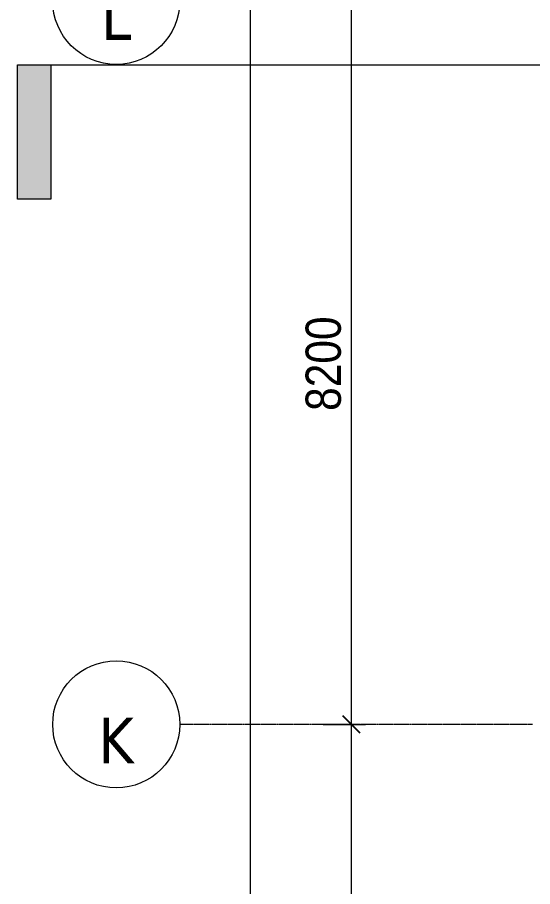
# Model space of a CAD drawing. Header units: millimetres. Extents: x 25998 to 252958, y -15958 to 83425.
# Drawn here: x 25998 to 31839, y 59898 to 69749 of the extents above; entities that cross this region are included whole.
import ezdxf

# ---------------------------------------------------------------- set-up
doc = ezdxf.new("R2010")
doc.units = ezdxf.units.MM
doc.linetypes.add('Dash Dot 3_16_', pattern=[7.9375, 4.7625, -1.5875, 0, -1.5875])
doc.linetypes.add('Grid Line', pattern=[22.225, 12.7, -3.175, 3.175, -3.175])
for name, color, linetype, lineweight in [('A-ANNO-DIMS', 211, 'Continuous', 9), ('A-ANNO-DIMS-160', 211, 'Continuous', 9), ('G-ANNO-SYMB', 111, 'Continuous', 9), ('G-ANNO-SYMB-1', 111, 'Dash Dot 3_16_', 18), ('S-GRID-1', 1, 'Grid Line', 9), ('S-GRID-IDEN', 1, 'Continuous', 9)]:
    doc.layers.add(name, color=color, linetype=linetype, lineweight=lineweight)
doc.styles.add('Tahoma_B', font='tahomabd_0.ttf', dxfattribs={"height": 520})
doc.styles.add('UTM Avo', font='UTM Avo.ttf', dxfattribs={"width": 0.9, "height": 400})
doc.dimstyles.new('1_Dim_chi_tiet_2_5', dxfattribs={"dimscale": 304.8, "dimtxt": 399.720379, "dimasz": 0.629921, "dimexe": 0.524934, "dimexo": 0.0625, "dimgap": 0.052493, "dimtad": 1, "dimdec": 0, "dimrnd": 5, "dimzin": 0, "dimdsep": 46, "dimtxsty": 'UTM Avo', "dimblk1": 'OBLIQUE', "dimblk2": 'OBLIQUE', "dimsah": 1, "dimcen": 0.09, "dimdle": 0.524934, "dimazin": 0, "dimtfac": 1, "dimtdec": 4, "dimtix": 1, "dimtmove": 0, "dimatfit": 3, "dimfxl": 1.049869, "dimfxlon": 1, "dimtvp": 1, "dimtolj": 1, "dimtzin": 0, "dimarcsym": 2})

# ---------------------------------------------------------------- blocks, each defined once
blk = doc.blocks.new('Grid - M_Grid Head - Circle-353313-TKCS_MB TẦNG HẦM')
at = {"layer": 'S-GRID-IDEN'}
blk.add_circle((0, 0), 4.5, dxfattribs=at)
blk = doc.blocks.new('Section - 3_32_ x 3_8_-4701953-TKCS_MB TẦNG HẦM')
at = {"layer": 'G-ANNO-SYMB'}
blk.add_hatch(color=256, dxfattribs=at).paths.add_polyline_path([(0, 9.525), (0, 0), (-2.38125, 0), (-2.38125, 9.525)])
for p, q in [((0, 9.525), (-2.38125, 9.525)), ((-2.38125, 9.525), (-2.38125, 0)), ((0, 0), (0, 9.525)), ((-2.38125, 0), (0, 0))]:
    blk.add_line(p, q, dxfattribs=at)
blk = doc.blocks.new('DIMBLOCK29-TKCS_MB TẦNG HẦM')
at = {"layer": 'A-ANNO-DIMS-160', "lineweight": 25}
for p, q in [((29784.8, 61736.9), (29688.8, 61832.9)), ((29784.8, 61736.9), (29880.8, 61640.9)), ((29784.8, 53536.9), (29688.8, 53632.9)), ((29784.8, 53536.9), (29880.8, 53440.9))]:
    blk.add_line(p, q, dxfattribs=at)
at = {"layer": 'A-ANNO-DIMS-160'}
for p, q in [((29464.8, 61736.9), (29944.8, 61736.9)), ((29784.8, 61736.9), (29464.8, 61736.9)), ((29784.8, 53536.9), (29784.8, 61736.9)), ((29464.8, 53536.9), (29944.8, 53536.9)), ((29784.8, 53536.9), (29464.8, 53536.9))]:
    blk.add_line(p, q, dxfattribs=at)
at = {"layer": 'A-ANNO-DIMS-160', "color": 0, "insert": (29265.2, 57089.2), "char_height": 400, "width": 1314.636, "attachment_point": 1, "rotation": 90, "line_spacing_factor": 1.110334, "style": 'UTM Avo'}
blk.add_mtext('8200', dxfattribs=at)
blk = doc.blocks.new('_Oblique')
at = {"color": 0, "linetype": 'ByBlock', "lineweight": -2}
blk.add_line((-0.5, -0.5), (0.5, 0.5), dxfattribs=at)
blk = doc.blocks.new('DIMBLOCK30-TKCS_MB TẦNG HẦM')
at = {"layer": 'A-ANNO-DIMS-160', "lineweight": 25}
for p, q in [((29784.8, 69936.9), (29688.8, 70032.9)), ((29784.8, 69936.9), (29880.8, 69840.9)), ((29784.8, 61736.9), (29688.8, 61832.9)), ((29784.8, 61736.9), (29880.8, 61640.9))]:
    blk.add_line(p, q, dxfattribs=at)
at = {"layer": 'A-ANNO-DIMS-160'}
for p, q in [((29464.8, 69936.9), (29944.8, 69936.9)), ((29784.8, 69936.9), (29464.8, 69936.9)), ((29784.8, 61736.9), (29784.8, 69936.9)), ((29464.8, 61736.9), (29944.8, 61736.9)), ((29784.8, 61736.9), (29464.8, 61736.9))]:
    blk.add_line(p, q, dxfattribs=at)
at = {"layer": 'A-ANNO-DIMS-160', "color": 0, "insert": (29265.2, 65289.2), "char_height": 400, "width": 1314.636, "attachment_point": 1, "rotation": 90, "line_spacing_factor": 1.110334, "style": 'UTM Avo'}
blk.add_mtext('8200', dxfattribs=at)
blk = doc.blocks.new('DIMBLOCK32-TKCS_MB TẦNG HẦM')
at = {"layer": 'A-ANNO-DIMS-160', "lineweight": 25}
for p, q in [((28641.9, 78236.9), (28545.9, 78332.9)), ((28641.9, 78236.9), (28737.9, 78140.9)), ((28641.9, 17236.9), (28545.9, 17332.9)), ((28641.9, 17236.9), (28737.9, 17140.9))]:
    blk.add_line(p, q, dxfattribs=at)
at = {"layer": 'A-ANNO-DIMS-160'}
for p, q in [((28641.9, 17076.9), (28641.9, 78396.9)), ((28321.9, 78236.9), (28801.9, 78236.9)), ((28641.9, 78236.9), (28321.9, 78236.9)), ((28961.9, 17236.9), (28481.9, 17236.9)), ((28641.9, 17236.9), (28961.9, 17236.9))]:
    blk.add_line(p, q, dxfattribs=at)
at = {"layer": 'A-ANNO-DIMS-160', "color": 0, "insert": (28122.3, 47052.2), "char_height": 400, "width": 1643.295, "attachment_point": 1, "rotation": 90, "line_spacing_factor": 1.110334, "style": 'UTM Avo'}
blk.add_mtext('61000', dxfattribs=at)

msp = doc.modelspace()

# ---------------------------------------------------------------- linework, layer by layer
at = {"layer": 'G-ANNO-SYMB-1'}
msp.add_line((26379.4, 69211.5), (134566.1, 69211.5), dxfattribs=at)
at = {"layer": 'S-GRID-1'}
msp.add_line((31838.8, 61736.9), (27838.8, 61736.9), dxfattribs=at)

# ---------------------------------------------------------------- block references
at = {"layer": 'G-ANNO-SYMB', "extrusion": (0, 0, -1), "xscale": 159.9999999999999, "yscale": 159.9999999999999, "zscale": 159.9999999999999, "rotation": 180}
msp.add_blockref('Section - 3_32_ x 3_8_-4701953-TKCS_MB TẦNG HẦM', (-26379.4, 69211.5), dxfattribs=at)
at = {"layer": 'S-GRID-IDEN', "xscale": 159.9999999999999, "yscale": 159.9999999999999, "zscale": 159.9999999999999, "rotation": 89.99999999999982}
for p in [(27118.8, 69936.9), (27118.8, 61736.9)]:
    msp.add_blockref('Grid - M_Grid Head - Circle-353313-TKCS_MB TẦNG HẦM', p, dxfattribs=at)

# ---------------------------------------------------------------- dimensions: what is measured, and where the dimension line sits
at = {"layer": 'A-ANNO-DIMS'}
for base, p1, p2, override, picture, middle in [((28641.9, 78236.9), (28961.9, 17236.9), (28321.9, 78236.9), {"dimpost": '<>', "dimfxl": 61003.357285}, 'DIMBLOCK32-TKCS_MB TẦNG HẦM', (28418.9, 47736.9)), ((29784.8, 69936.9), (29464.8, 61736.9), (29464.8, 69936.9), {"dimpost": '<>', "dimfxl": 8200}, 'DIMBLOCK30-TKCS_MB TẦNG HẦM', (29561.8, 65836.9)), ((29784.8, 61736.9), (29464.8, 53536.9), (29464.8, 61736.9), {"dimpost": '<>', "dimfxl": 8200}, 'DIMBLOCK29-TKCS_MB TẦNG HẦM', (29561.8, 57636.9))]:
    dim = msp.add_linear_dim(base=base, p1=p1, p2=p2, angle=90, dimstyle='1_Dim_chi_tiet_2_5', override=override, dxfattribs=at)
    dim.commit()
    dim.dimension.update_dxf_attribs({"geometry": picture, "text_midpoint": middle})

# ---------------------------------------------------------------- next in the draw order: texts
at = {"layer": 'S-GRID-IDEN', "char_height": 520, "attachment_point": 5, "line_spacing_factor": 0.996129, "style": 'Tahoma_B', "bg_fill": 3, "box_fill_scale": 1.25, "bg_fill_color": 256, "bg_fill_true_color": 13158600, "bg_fill_transparency": 0}
for s, insert, width in [('\\pt2031.9988,4063.9976,6096.0016,8128.0004,10159.9992,12191.998,14224.002,16256.0008,18287.9996,20319.9984,22352.0024,24384.0012,26416,28447.9988,30479.9976,32512.0016,34544.0004,36575.9992,38607.998,40640.002,42672.0008,44703.9996,46735.9984,48768.0024,50800.0012,52832,54863.9988,56895.9976,58928.0016,60960.0004,62991.9992,65023.998;L', (27117.4, 69753.6), 412.8), ('\\pt2031.9988,4063.9976,6096.0016,8128.0004,10159.9992,12191.998,14224.002,16256.0008,18287.9996,20319.9984,22352.0024,24384.0012,26416,28447.9988,30479.9976,32512.0016,34544.0004,36575.9992,38607.998,40640.002,42672.0008,44703.9996,46735.9984,48768.0024,50800.0012,52832,54863.9988,56895.9976,58928.0016,60960.0004,62991.9992,65023.998;K', (27117.4, 61553.6), 508.8)]:
    msp.add_mtext(s, dxfattribs=dict(at, insert=insert, width=width))

doc.saveas('drawing.dxf')
